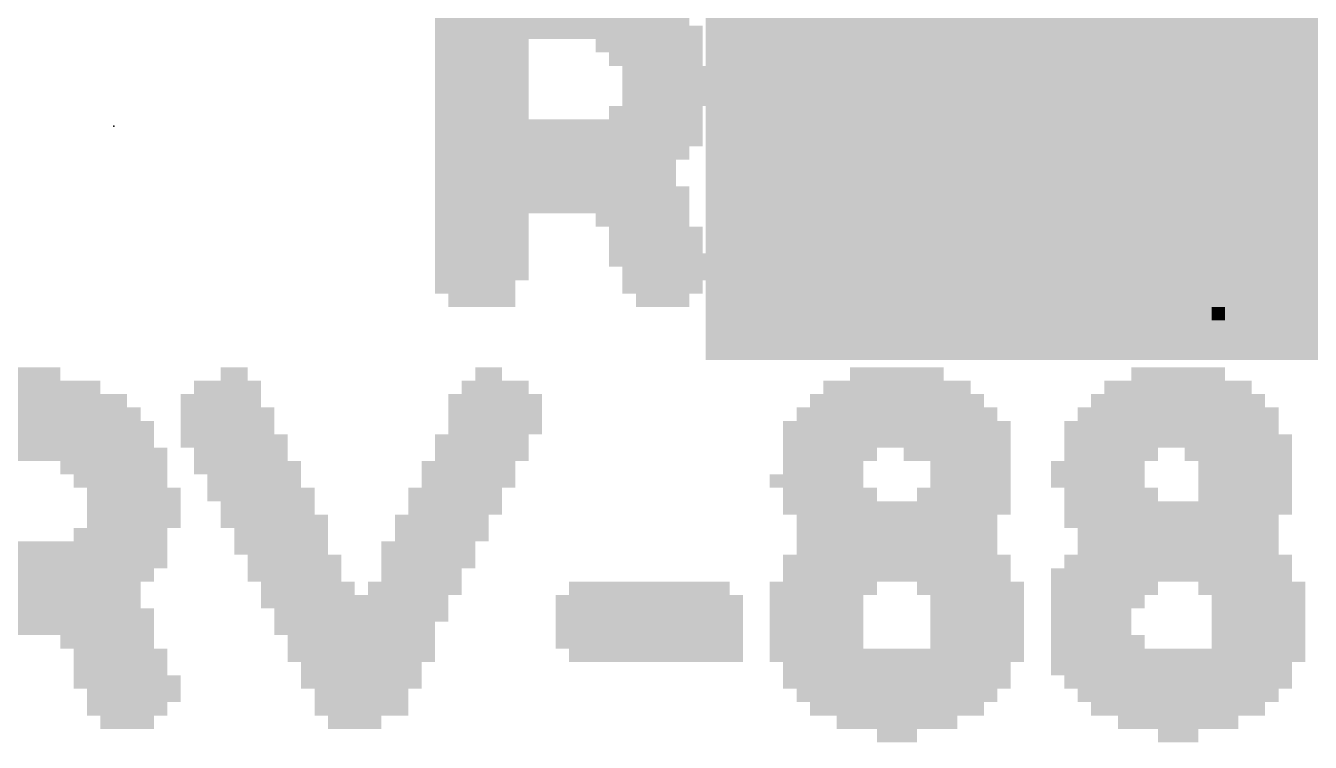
# Model space of a CAD drawing. Extents: x -31.8 to 54.9, y -9.4 to 30.
# Drawn here: x 1.207 to 5.045, y 17.21 to 19.35 of the extents above; entities that cross this region are included whole.
import ezdxf

# ---------------------------------------------------------------- set-up
doc = ezdxf.new("R2010")
doc.units = 0
for name, color, linetype in [('16', 132, 'CONTINUOUS'), ('21', 253, 'CONTINUOUS'), ('23', 53, 'CONTINUOUS')]:
    doc.layers.add(name, color=color, linetype=linetype)

# ---------------------------------------------------------------- blocks, each defined once
blk = doc.blocks.new('RECT')
blk.add_solid([(-0.5, -0.5), (0.5, -0.5), (-0.5, 0.5), (0.5, 0.5)])

msp = doc.modelspace()

# ---------------------------------------------------------------- linework, layer by layer
at = {"layer": '23'}
msp.add_point((1.47, 19.05), dxfattribs=at)

# ---------------------------------------------------------------- block references
at = {"layer": '16', "xscale": 3.175, "yscale": 3.175, "rotation": 180}
msp.add_blockref('RECT', (4.826, 19.939), dxfattribs=at)
at = {"layer": '21', "yscale": 0.04}
for p, xscale in [((2.81, 19.37), 0.76), ((3.75, 19.37), 0.96), ((4.73, 19.37), 0.84), ((2.83, 19.33), 0.8), ((3.75, 19.33), 0.24), ((4.71, 19.33), 0.8), ((2.57, 19.29), 0.28), ((3.07, 19.29), 0.32), ((3.75, 19.29), 0.24), ((4.47, 19.29), 0.4), ((4.97, 19.29), 0.2), ((2.57, 19.25), 0.28), ((3.09, 19.25), 0.28), ((3.75, 19.25), 0.24), ((4.43, 19.25), 0.32), ((4.99, 19.25), 0.08), ((2.57, 19.21), 0.28), ((3.13, 19.21), 0.28), ((3.75, 19.21), 0.24), ((4.39, 19.21), 0.32), ((2.57, 19.17), 0.28), ((3.13, 19.17), 0.28), ((3.75, 19.17), 0.24), ((4.37, 19.17), 0.28), ((2.57, 19.13), 0.28), ((3.13, 19.13), 0.28), ((3.75, 19.13), 0.24), ((4.37, 19.13), 0.28), ((2.57, 19.09), 0.28), ((3.09, 19.09), 0.28), ((3.75, 19.09), 0.24), ((4.37, 19.09), 0.28), ((2.83, 19.05), 0.8), ((3.75, 19.05), 0.24), ((4.37, 19.05), 0.28), ((2.83, 19.01), 0.8), ((3.75, 19.01), 0.24), ((4.37, 19.01), 0.28), ((2.81, 18.97), 0.76), ((3.75, 18.97), 0.24), ((4.37, 18.97), 0.28), ((2.79, 18.93), 0.72), ((3.75, 18.93), 0.24), ((4.37, 18.93), 0.28), ((2.79, 18.89), 0.72), ((3.75, 18.89), 0.24), ((4.37, 18.89), 0.28), ((2.81, 18.85), 0.76), ((3.75, 18.85), 0.24), ((4.41, 18.85), 0.28), ((2.81, 18.81), 0.76), ((3.75, 18.81), 0.24), ((4.43, 18.81), 0.32), ((5.01, 18.81), 0.12), ((2.57, 18.77), 0.28), ((3.05, 18.77), 0.28), ((3.75, 18.77), 0.24), ((4.47, 18.77), 0.4), ((4.99, 18.77), 0.24), ((2.57, 18.73), 0.28), ((3.09, 18.73), 0.28), ((3.75, 18.73), 0.24), ((4.71, 18.73), 0.8), ((2.57, 18.69), 0.28), ((3.09, 18.69), 0.28), ((3.75, 18.69), 0.24), ((4.75, 18.69), 0.8), ((2.57, 18.65), 0.28), ((3.11, 18.65), 0.32), ((3.75, 18.65), 0.24), ((4.77, 18.65), 0.76), ((2.57, 18.61), 0.28), ((3.13, 18.61), 0.28), ((3.75, 18.61), 0.24), ((4.77, 18.61), 0.68), ((2.55, 18.57), 0.24), ((3.11, 18.57), 0.24), ((3.75, 18.57), 0.24), ((4.77, 18.57), 0.52), ((2.57, 18.53), 0.2), ((3.11, 18.53), 0.16), ((3.75, 18.53), 0.16), ((4.77, 18.53), 0.36), ((4.77, 18.49), 0.04), ((1.11, 18.31), 0.4), ((1.83, 18.31), 0.08), ((2.59, 18.31), 0.08), ((3.81, 18.31), 0.28), ((4.65, 18.31), 0.28), ((1.13, 18.27), 0.6), ((1.81, 18.27), 0.2), ((2.61, 18.27), 0.2), ((3.81, 18.27), 0.44), ((4.65, 18.27), 0.44), ((1.17, 18.23), 0.68), ((1.79, 18.23), 0.24), ((2.61, 18.23), 0.28), ((3.81, 18.23), 0.52), ((4.65, 18.23), 0.52), ((1.19, 18.19), 0.72), ((1.81, 18.19), 0.28), ((2.61, 18.19), 0.28), ((3.81, 18.19), 0.6), ((4.65, 18.19), 0.6), ((1.21, 18.15), 0.76), ((1.81, 18.15), 0.28), ((2.61, 18.15), 0.28), ((3.81, 18.15), 0.68), ((4.63, 18.15), 0.64), ((1.21, 18.11), 0.76), ((1.83, 18.11), 0.32), ((2.57, 18.11), 0.28), ((3.81, 18.11), 0.68), ((4.65, 18.11), 0.68), ((1.23, 18.07), 0.8), ((1.85, 18.07), 0.28), ((2.57, 18.07), 0.28), ((3.61, 18.07), 0.28), ((3.99, 18.07), 0.32), ((4.45, 18.07), 0.28), ((4.83, 18.07), 0.32), ((1.47, 18.03), 0.32), ((1.87, 18.03), 0.32), ((2.53, 18.03), 0.28), ((3.59, 18.03), 0.24), ((4.03, 18.03), 0.24), ((4.41, 18.03), 0.28), ((4.85, 18.03), 0.28), ((1.49, 17.99), 0.28), ((1.89, 17.99), 0.28), ((2.53, 17.99), 0.28), ((3.57, 17.99), 0.28), ((4.03, 17.99), 0.24), ((4.41, 17.99), 0.28), ((4.85, 17.99), 0.28), ((1.53, 17.95), 0.28), ((1.91, 17.95), 0.32), ((2.49, 17.95), 0.28), ((3.61, 17.95), 0.28), ((4.01, 17.95), 0.28), ((4.45, 17.95), 0.28), ((4.85, 17.95), 0.28), ((1.53, 17.91), 0.28), ((1.93, 17.91), 0.28), ((2.49, 17.91), 0.28), ((3.81, 17.91), 0.68), ((4.65, 17.91), 0.68), ((1.53, 17.87), 0.28), ((1.95, 17.87), 0.32), ((2.45, 17.87), 0.28), ((3.81, 17.87), 0.6), ((4.63, 17.87), 0.64), ((1.49, 17.83), 0.28), ((1.97, 17.83), 0.28), ((2.45, 17.83), 0.28), ((3.81, 17.83), 0.6), ((4.65, 17.83), 0.6), ((1.23, 17.79), 0.8), ((1.97, 17.79), 0.28), ((2.41, 17.79), 0.28), ((3.81, 17.79), 0.6), ((4.65, 17.79), 0.6), ((1.23, 17.75), 0.8), ((2.01, 17.75), 0.28), ((2.41, 17.75), 0.28), ((3.81, 17.75), 0.68), ((4.65, 17.75), 0.68), ((1.21, 17.71), 0.76), ((2.01, 17.71), 0.28), ((2.39, 17.71), 0.24), ((3.81, 17.71), 0.68), ((4.63, 17.71), 0.72), ((1.19, 17.67), 0.72), ((2.05, 17.67), 0.28), ((2.37, 17.67), 0.28), ((3.07, 17.67), 0.48), ((3.59, 17.67), 0.32), ((4.03, 17.67), 0.32), ((4.43, 17.67), 0.32), ((4.87, 17.67), 0.32), ((1.19, 17.63), 0.72), ((2.19, 17.63), 0.56), ((3.07, 17.63), 0.56), ((3.57, 17.63), 0.28), ((4.05, 17.63), 0.28), ((4.41, 17.63), 0.28), ((4.89, 17.63), 0.28), ((1.21, 17.59), 0.76), ((2.21, 17.59), 0.52), ((3.07, 17.59), 0.56), ((3.57, 17.59), 0.28), ((4.05, 17.59), 0.28), ((4.39, 17.59), 0.24), ((4.89, 17.59), 0.28), ((1.21, 17.55), 0.76), ((2.19, 17.55), 0.48), ((3.07, 17.55), 0.56), ((3.57, 17.55), 0.28), ((4.05, 17.55), 0.28), ((4.39, 17.55), 0.24), ((4.89, 17.55), 0.28), ((1.45, 17.51), 0.28), ((2.21, 17.51), 0.44), ((3.07, 17.51), 0.56), ((3.57, 17.51), 0.28), ((4.05, 17.51), 0.28), ((4.41, 17.51), 0.28), ((4.89, 17.51), 0.28), ((1.49, 17.47), 0.28), ((2.21, 17.47), 0.44), ((3.09, 17.47), 0.52), ((3.81, 17.47), 0.76), ((4.65, 17.47), 0.76), ((1.49, 17.43), 0.28), ((2.21, 17.43), 0.36), ((3.81, 17.43), 0.68), ((4.63, 17.43), 0.72), ((1.51, 17.39), 0.32), ((2.21, 17.39), 0.36), ((3.81, 17.39), 0.68), ((4.65, 17.39), 0.68), ((1.53, 17.35), 0.28), ((2.21, 17.35), 0.28), ((3.81, 17.35), 0.6), ((4.65, 17.35), 0.6), ((1.51, 17.31), 0.24), ((2.21, 17.31), 0.28), ((3.81, 17.31), 0.52), ((4.65, 17.31), 0.52), ((1.51, 17.27), 0.16), ((2.19, 17.27), 0.16), ((3.81, 17.27), 0.36), ((4.65, 17.27), 0.36), ((3.81, 17.23), 0.12), ((4.65, 17.23), 0.12)]:
    msp.add_blockref('RECT', p, dxfattribs=dict(at, xscale=xscale))

doc.saveas('drawing.dxf')
